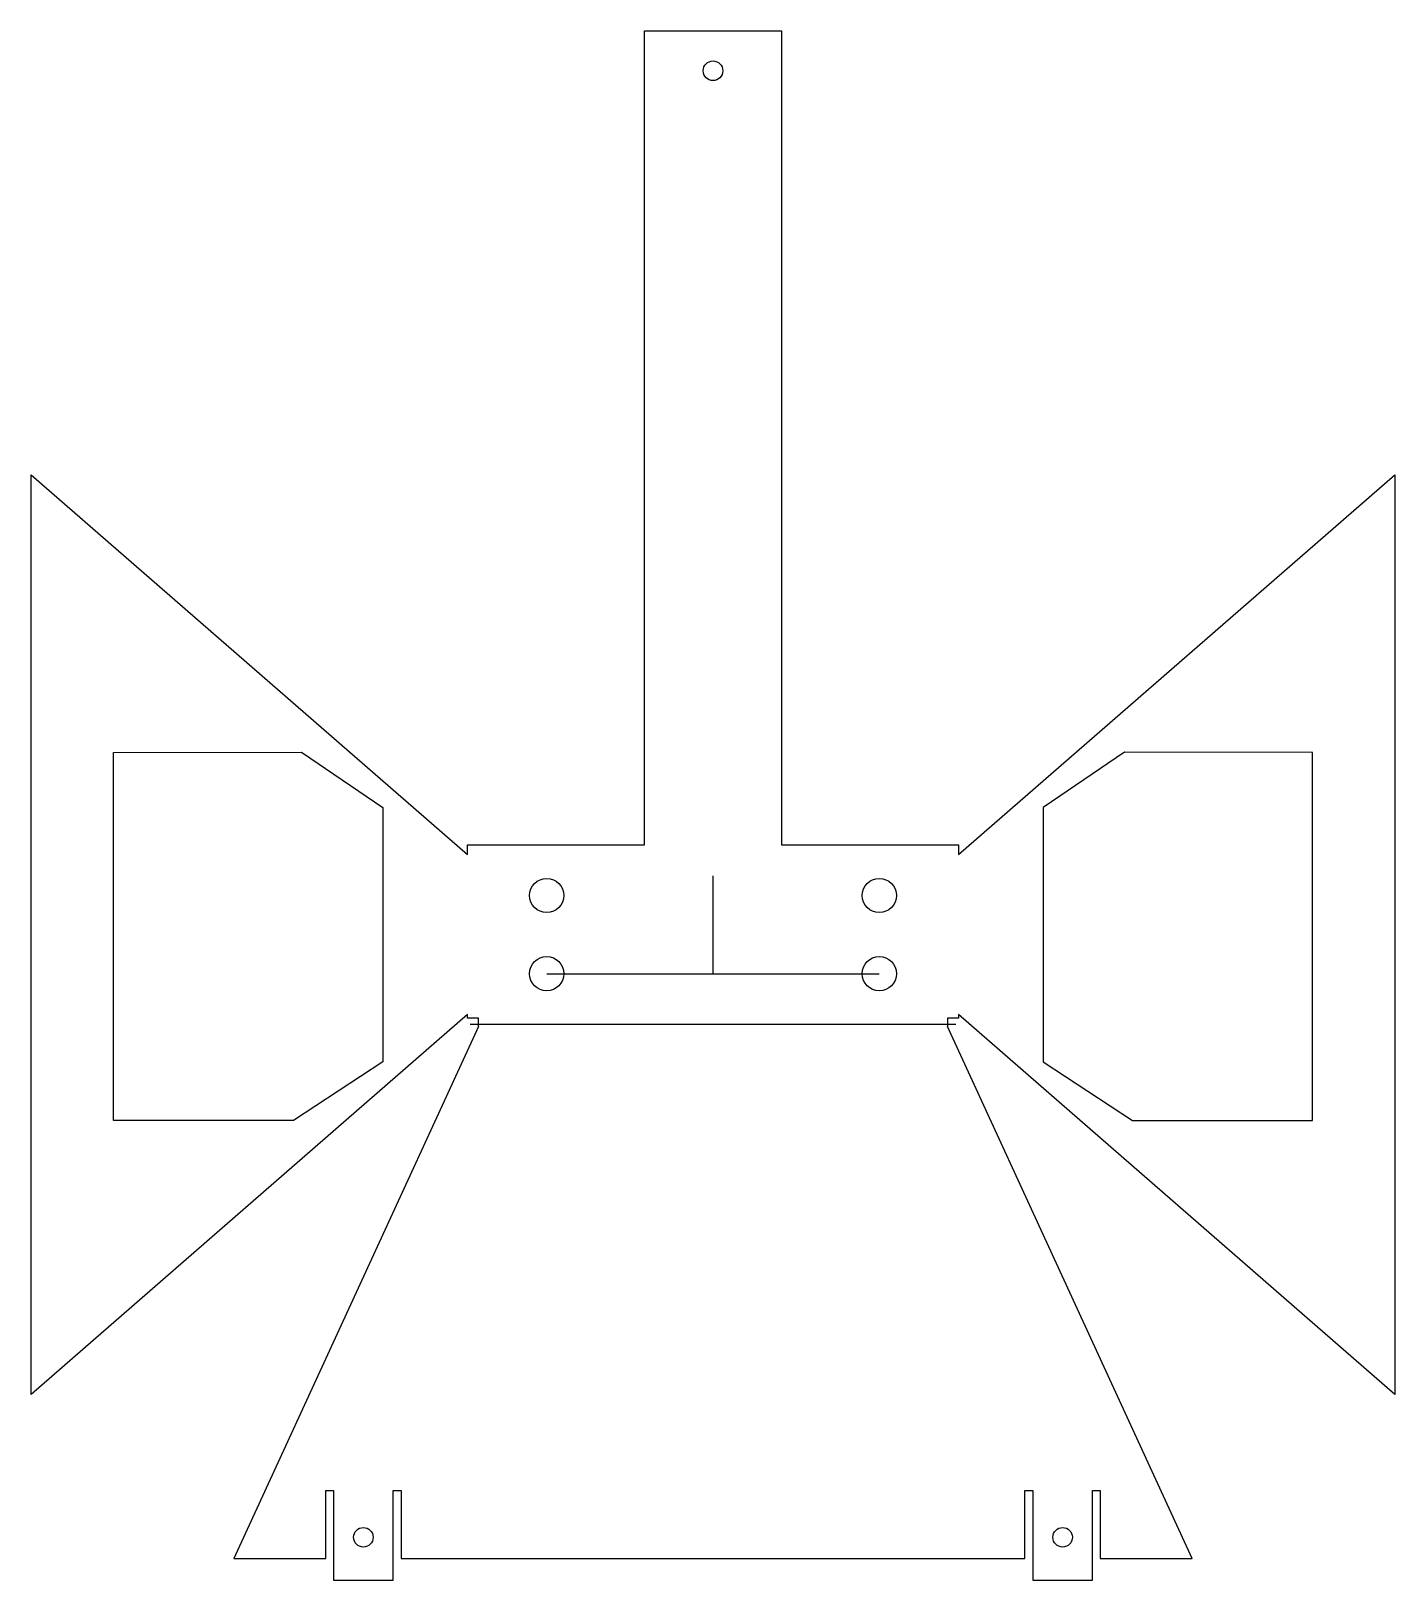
# Model space of a CAD drawing. Header units: centimetres. Extents: x -12 to 2, y -11.6 to 4.2.
import ezdxf

# ---------------------------------------------------------------- set-up
doc = ezdxf.new("R2010")
doc.units = ezdxf.units.CM
doc.layers.get('0').update_dxf_attribs({"linetype": 'CONTINUOUS'})

msp = doc.modelspace()

# ---------------------------------------------------------------- linework, layer by layer
for p, q in [((-5.7, -4.083), (-5.7, 4.237)), ((-5.7, 4.237), (-4.3, 4.237)), ((-4.3, 4.237), (-4.3, -4.083)), ((-11.973, -9.7), (-11.973, -0.3)), ((-11.973, -0.3), (-7.51, -4.183)), ((-2.49, -4.183), (1.973, -0.3)), ((1.973, -0.3), (1.973, -9.7)), ((-7.51, -4.083), (-5.7, -4.083)), ((-7.51, -4.183), (-7.51, -4.083)), ((-4.3, -4.083), (-2.49, -4.083)), ((-2.49, -4.083), (-2.49, -4.183)), ((-5, -5.4), (-5, -4.4)), ((-6.7, -5.4), (-3.3, -5.4)), ((-7.51, -5.818), (-11.973, -9.7)), ((-7.51, -5.818), (-11.973, -9.7)), ((-7.51, -5.854), (-7.51, -5.818)), ((-7.396, -5.854), (-7.51, -5.854)), ((-7.396, -5.941), (-7.396, -5.854)), ((-2.49, -5.854), (-2.604, -5.854)), ((-2.604, -5.854), (-2.604, -5.941)), ((1.973, -9.7), (-2.49, -5.818)), ((1.973, -9.7), (-2.49, -5.818)), ((-2.49, -5.818), (-2.49, -5.854)), ((-7.396, -5.941), (-9.9, -11.377)), ((-7.482, -5.917), (-2.518, -5.917)), ((-0.1, -11.377), (-2.604, -5.941)), ((-8.96, -11.377), (-8.96, -10.683)), ((-8.96, -10.683), (-8.881, -10.683)), ((-8.881, -10.683), (-8.881, -10.723)), ((-8.881, -10.723), (-8.881, -11.598)), ((-8.269, -10.723), (-8.269, -10.683)), ((-8.269, -10.683), (-8.19, -10.683)), ((-8.269, -11.598), (-8.269, -10.723)), ((-8.19, -10.683), (-8.19, -11.377)), ((-1.81, -11.377), (-1.81, -10.683)), ((-1.81, -10.683), (-1.731, -10.683)), ((-1.731, -10.683), (-1.731, -10.723)), ((-1.731, -10.723), (-1.731, -11.598)), ((-1.119, -10.723), (-1.119, -10.683)), ((-1.119, -10.683), (-1.04, -10.683)), ((-1.119, -11.598), (-1.119, -10.723)), ((-1.04, -10.683), (-1.04, -11.377)), ((-9.9, -11.377), (-8.96, -11.377)), ((-8.19, -11.377), (-1.81, -11.377)), ((-1.04, -11.377), (-0.1, -11.377)), ((-8.881, -11.598), (-8.269, -11.598)), ((-1.731, -11.598), (-1.119, -11.598))]:
    msp.add_line(p, q)
for points in [[(-11.129, -6.9), (-11.129, -3.138), (-9.206, -3.137), (-8.375, -3.7), (-8.375, -6.3), (-9.29, -6.9)], [(-0.794, -3.137), (-1.625, -3.7), (-1.625, -6.3), (-0.71, -6.9), (1.129, -6.9), (1.129, -3.138)]]:
    msp.add_lwpolyline(points, close=True)
for centre, radius in [((-5, 3.83), 0.1), ((-6.7, -4.601), 0.175), ((-3.3, -4.601), 0.175), ((-6.7, -5.4), 0.175), ((-3.3, -5.4), 0.175), ((-8.575, -11.161), 0.1), ((-1.425, -11.161), 0.1)]:
    msp.add_circle(centre, radius)

doc.saveas('drawing.dxf')
